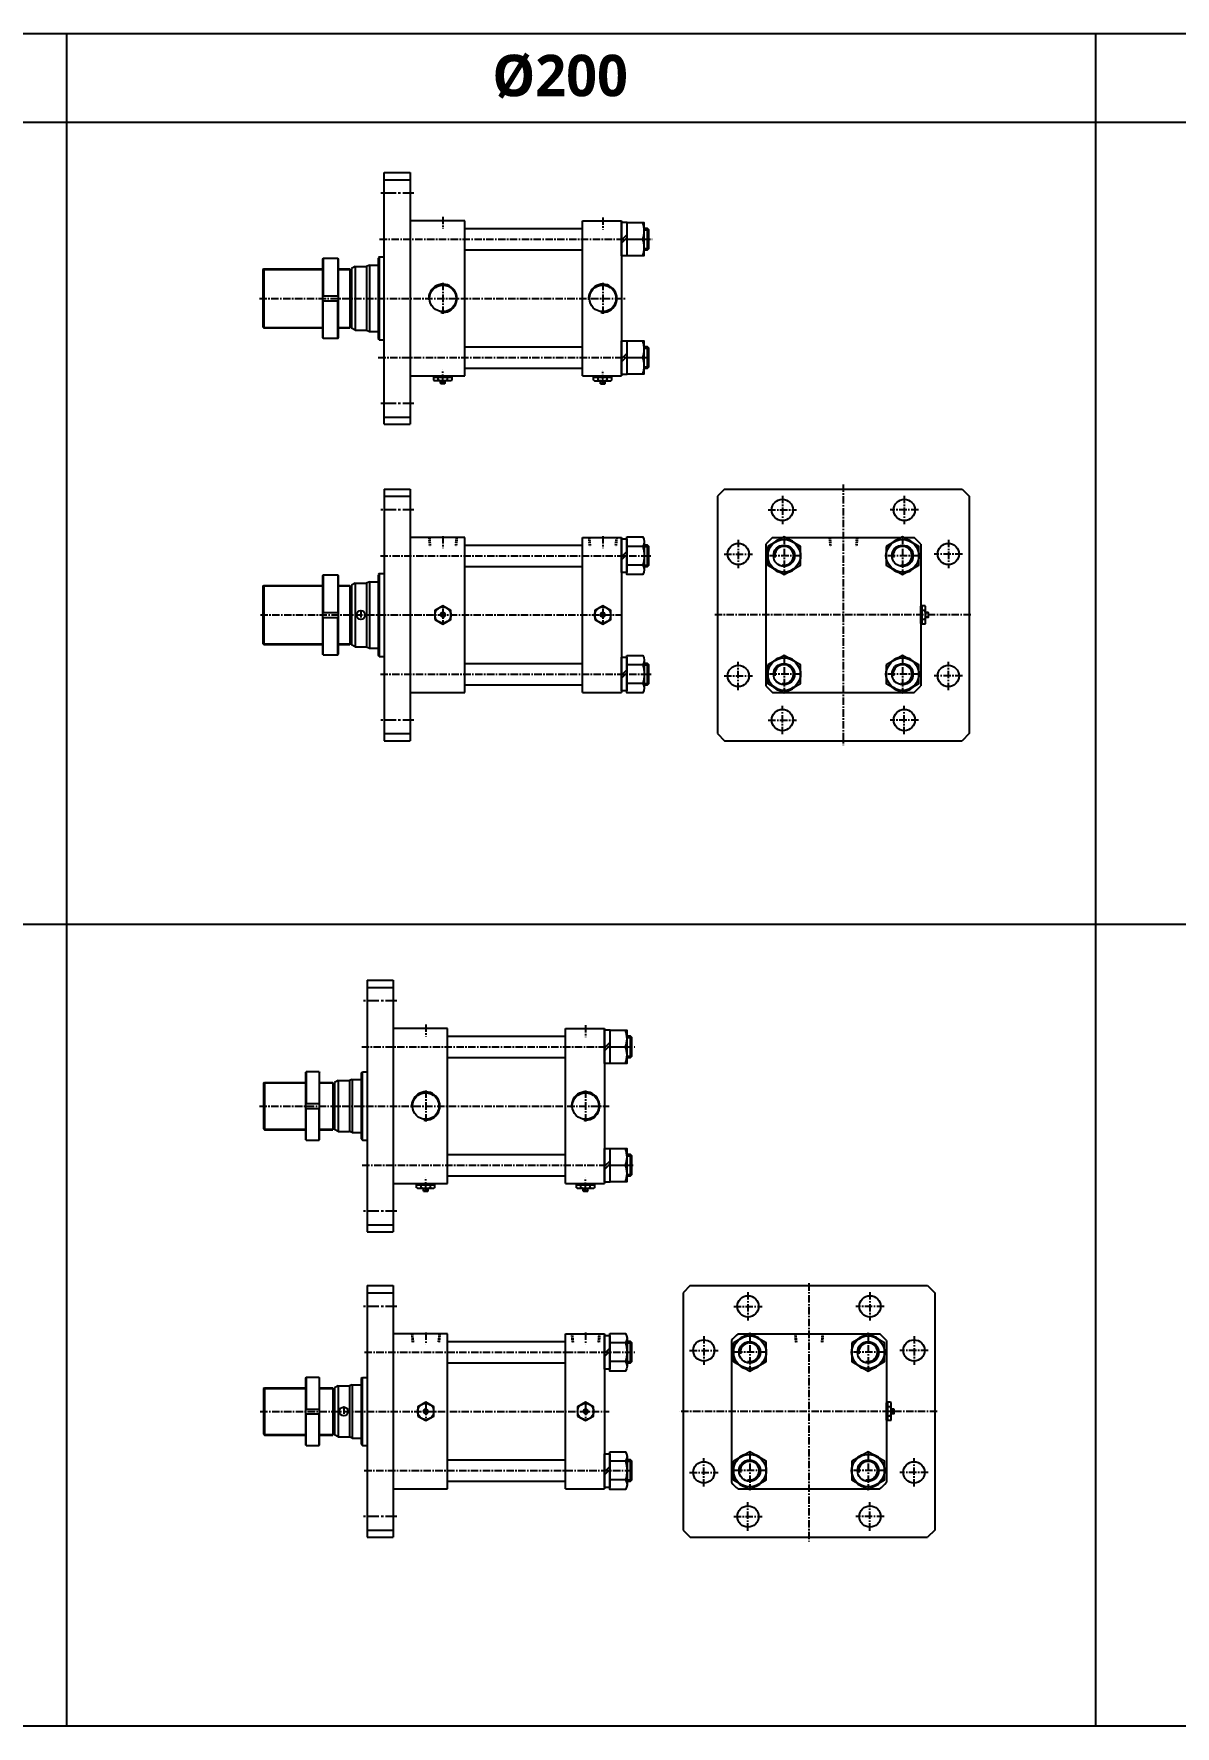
# Model space of a CAD drawing. Extents: x -819 to 9187, y 0 to 4541.
# Drawn here: x 5332 to 7260, y 0 to 2859 of the extents above; entities that cross this region are included whole.
import ezdxf

# ---------------------------------------------------------------- set-up
doc = ezdxf.new("R2010")
doc.units = 0
doc.header["$LTSCALE"] = 10
doc.header["$MEASUREMENT"] = 0
for name, pattern in [('CENTER', [2, 1.25, -0.25, 0.25, -0.25]), ('CENTERX2', [4, 2.5, -0.5, 0.5, -0.5]), ('HIDDEN', [0.375, 0.25, -0.125])]:
    doc.linetypes.add(name, pattern=pattern)
doc.layers.get('0').update_dxf_attribs({"linetype": 'CONTINUOUS'})
doc.layers.get('DEFPOINTS').update_dxf_attribs({"linetype": 'CONTINUOUS'})
for name, color, linetype in [('CEN', 1, 'CENTERX2'), ('CENTER', 1, 'CENTER'), ('DIM', 2, 'CONTINUOUS'), ('ML', 7, 'CONTINUOUS'), ('THIN', 3, 'CONTINUOUS')]:
    doc.layers.add(name, color=color, linetype=linetype)
doc.styles.add('문자', font='romans.shx')

msp = doc.modelspace()

# ---------------------------------------------------------------- linework, layer by layer
for p, q in [((9187.2, 2859.1), (0, 2859.1)), ((5387.8, 0), (5387.8, 2859.1)), ((7125.7, 0), (7125.7, 2859.1)), ((9187.2, 2709.1), (0, 2709.1)), ((9187.2, 1354.5), (0, 1354.5)), ((9187.2, 0), (0, 0))]:
    msp.add_line(p, q)
at = {"color": 7, "linetype": 'Continuous'}
for p, q in [((6007.3, 2274.2), (6007.3, 2279.2)), ((6007.3, 2279.2), (6013.6, 2279.2)), ((6008.3, 2279.2), (6008.3, 2281.2)), ((6008.3, 2281.2), (6037.4, 2281.2)), ((6010.4, 2273.2), (6035.3, 2273.2)), ((6013.6, 2279.2), (6038.4, 2279.2)), ((6015.1, 2274.2), (6015.1, 2279.2)), ((6018.8, 2273.5), (6018.8, 2273.5)), ((6018.8, 2268.7), (6018.8, 2273.2)), ((6018.8, 2268.7), (6019.3, 2268.2)), ((6026.8, 2268.7), (6018.8, 2268.7)), ((6019.3, 2268.2), (6026.3, 2268.2)), ((6026.8, 2268.7), (6026.3, 2268.2)), ((6026.8, 2268.7), (6026.8, 2273.2)), ((6030.6, 2274.2), (6030.6, 2279.2)), ((6037.4, 2279.2), (6037.4, 2281.2)), ((6038.4, 2274.2), (6038.4, 2279.2)), ((6277.3, 2273.9), (6277.3, 2278.9)), ((6277.3, 2278.9), (6283.6, 2278.9)), ((6278.3, 2278.9), (6278.3, 2280.9)), ((6278.3, 2280.9), (6307.4, 2280.9)), ((6280.4, 2272.9), (6305.3, 2272.9)), ((6283.6, 2278.9), (6308.4, 2278.9)), ((6285.1, 2273.9), (6285.1, 2278.9)), ((6288.8, 2273.1), (6288.8, 2273.1)), ((6288.8, 2268.4), (6288.8, 2272.9)), ((6288.8, 2268.4), (6289.3, 2267.9)), ((6296.8, 2268.4), (6288.8, 2268.4)), ((6289.3, 2267.9), (6296.3, 2267.9)), ((6296.8, 2268.4), (6296.3, 2267.9)), ((6296.8, 2268.4), (6296.8, 2272.9)), ((6300.6, 2273.9), (6300.6, 2278.9)), ((6307.4, 2278.9), (6307.4, 2280.9)), ((6308.4, 2273.9), (6308.4, 2278.9)), ((6830.2, 1862.8), (6830.2, 1891.9)), ((6832.2, 1891.9), (6830.2, 1891.9)), ((6837.3, 1892.9), (6832.2, 1892.9)), ((6832.2, 1868.1), (6832.2, 1892.9)), ((6838.2, 1864.9), (6838.2, 1889.8)), ((6832.2, 1862.8), (6830.2, 1862.8)), ((6837.3, 1885.1), (6832.2, 1885.1)), ((6837.3, 1869.5), (6832.2, 1869.5)), ((6832.2, 1861.8), (6832.2, 1868.1)), ((6837.3, 1861.8), (6832.2, 1861.8)), ((6838, 1873.3), (6838, 1873.3)), ((6842.7, 1881.3), (6838.2, 1881.3)), ((6842.7, 1873.3), (6838.2, 1873.3)), ((6842.7, 1881.3), (6843.2, 1880.8)), ((6842.7, 1881.3), (6842.7, 1873.3)), ((6842.7, 1873.3), (6843.2, 1873.8)), ((6843.2, 1873.8), (6843.2, 1880.8)), ((5979.3, 914.7), (5979.3, 916.7)), ((5979.3, 916.7), (6008.5, 916.7)), ((6008.5, 914.7), (6008.5, 916.7)), ((6249.3, 914.7), (6249.3, 916.7)), ((6249.3, 916.7), (6278.5, 916.7)), ((6278.5, 914.7), (6278.5, 916.7)), ((5978.3, 909.7), (5978.3, 914.7)), ((5978.3, 914.7), (5984.6, 914.7)), ((5981.5, 908.7), (6006.3, 908.7)), ((5984.6, 914.7), (6009.5, 914.7)), ((5986.1, 909.7), (5986.1, 914.7)), ((5989.9, 909), (5989.9, 909)), ((5989.9, 904.2), (5989.9, 908.7)), ((5989.9, 904.2), (5990.4, 903.7)), ((5997.9, 904.2), (5989.9, 904.2)), ((5990.4, 903.7), (5997.4, 903.7)), ((5997.9, 904.2), (5997.4, 903.7)), ((5997.9, 904.2), (5997.9, 908.7)), ((6001.7, 909.7), (6001.7, 914.7)), ((6009.5, 909.7), (6009.5, 914.7)), ((6248.3, 909.7), (6248.3, 914.7)), ((6248.3, 914.7), (6254.6, 914.7)), ((6251.5, 908.7), (6276.3, 908.7)), ((6254.6, 914.7), (6279.5, 914.7)), ((6256.1, 909.7), (6256.1, 914.7)), ((6259.9, 909), (6259.9, 909)), ((6259.9, 904.2), (6259.9, 908.7)), ((6259.9, 904.2), (6260.4, 903.7)), ((6267.9, 904.2), (6259.9, 904.2)), ((6260.4, 903.7), (6267.4, 903.7)), ((6267.9, 904.2), (6267.4, 903.7)), ((6267.9, 904.2), (6267.9, 908.7)), ((6271.7, 909.7), (6271.7, 914.7)), ((6279.5, 909.7), (6279.5, 914.7)), ((6772.1, 517.2), (6772.1, 546.3)), ((6774.1, 546.3), (6772.1, 546.3)), ((6779.1, 547.3), (6774.1, 547.3)), ((6774.1, 522.5), (6774.1, 547.3)), ((6780.1, 519.3), (6780.1, 544.2)), ((6774.1, 517.2), (6772.1, 517.2)), ((6779.1, 539.5), (6774.1, 539.5)), ((6779.1, 523.9), (6774.1, 523.9)), ((6774.1, 516.2), (6774.1, 522.5)), ((6779.1, 516.2), (6774.1, 516.2)), ((6779.9, 527.7), (6779.9, 527.7)), ((6784.6, 535.7), (6780.1, 535.7)), ((6784.6, 527.7), (6780.1, 527.7)), ((6784.6, 535.7), (6785.1, 535.2)), ((6784.6, 535.7), (6784.6, 527.7)), ((6784.6, 527.7), (6785.1, 528.2)), ((6785.1, 528.2), (6785.1, 535.2))]:
    msp.add_line(p, q, dxfattribs=at)
for points in [[(6009.3, 1869.5), (6022.8, 1861.8), (6036.3, 1869.5), (6036.3, 1885.1), (6022.8, 1892.9), (6009.3, 1885.1)], [(6279.3, 1869.5), (6292.8, 1861.8), (6306.3, 1869.5), (6306.3, 1885.1), (6292.8, 1892.9), (6279.3, 1885.1)], [(6021.4, 1879.8), (6020, 1877.3), (6021.4, 1874.8), (6024.3, 1874.8), (6025.7, 1877.3), (6024.3, 1879.8)], [(6291.4, 1879.8), (6290, 1877.3), (6291.4, 1874.8), (6294.3, 1874.8), (6295.7, 1877.3), (6294.3, 1879.8)], [(5980.4, 523.9), (5993.9, 516.2), (6007.4, 523.9), (6007.4, 539.5), (5993.9, 547.3), (5980.4, 539.5)], [(6250.4, 523.9), (6263.9, 516.2), (6277.4, 523.9), (6277.4, 539.5), (6263.9, 547.3), (6250.4, 539.5)], [(5992.4, 534.2), (5991, 531.7), (5992.4, 529.2), (5995.3, 529.2), (5996.8, 531.7), (5995.3, 534.2)], [(6262.4, 534.2), (6261, 531.7), (6262.4, 529.2), (6265.3, 529.2), (6266.8, 531.7), (6265.3, 534.2)]]:
    msp.add_lwpolyline(points, close=True, dxfattribs=at)
for centre, radius in [((6022.8, 1877.3), 13.5), ((6292.8, 1877.3), 13.5), ((6022.8, 1877.3), 3.5), ((6292.8, 1877.3), 3.5), ((5993.9, 531.7), 13.5), ((6263.9, 531.7), 13.5), ((5993.9, 531.7), 3.5), ((6263.9, 531.7), 3.5)]:
    msp.add_circle(centre, radius, dxfattribs=at)
for centre, radius, start, end in [((6010.4, 2278.8), 5.62, 235.6158, 270), ((6011.2, 2281.4), 8.22, 241.7006, 298.2994), ((6022.8, 2304.6), 31.3, 255.6172, 270.0141), ((6022.9, 2304.6), 31.3, 269.9859, 284.3828), ((6034.5, 2281.4), 8.22, 241.7006, 298.2994), ((6280.4, 2278.5), 5.62, 235.6158, 270), ((6281.2, 2281.1), 8.22, 241.7006, 298.2994), ((6292.8, 2304.2), 31.3, 255.6172, 270.0141), ((6292.9, 2304.2), 31.3, 269.9859, 284.3828), ((6304.5, 2281.1), 8.22, 241.7006, 298.2994), ((6830, 1889), 8.22, 331.7006, 28.2994), ((6806.9, 1877.3), 31.3, 359.9859, 14.3828), ((6806.9, 1877.3), 31.3, 345.6172, 0.0141), ((6830, 1865.6), 8.22, 331.7006, 28.2994), ((6832.6, 1864.9), 5.62, 325.6158, 0), ((5981.5, 914.4), 5.62, 235.6158, 270), ((5982.2, 917), 8.22, 241.7006, 298.2994), ((5993.9, 940.1), 31.3, 255.6172, 270.0141), ((5993.9, 940.1), 31.3, 269.9859, 284.3828), ((6005.6, 917), 8.22, 241.7006, 298.2994), ((6251.5, 914.4), 5.62, 235.6158, 270), ((6252.2, 917), 8.22, 241.7006, 298.2994), ((6263.9, 940.1), 31.3, 255.6172, 270.0141), ((6263.9, 940.1), 31.3, 269.9859, 284.3828), ((6275.6, 917), 8.22, 241.7006, 298.2994), ((6771.9, 543.4), 8.22, 331.7006, 28.2994), ((6748.8, 531.7), 31.3, 359.9859, 14.3828), ((6748.8, 531.7), 31.3, 345.6172, 0.0141), ((6771.9, 520), 8.22, 331.7006, 28.2994), ((6774.5, 519.3), 5.62, 325.6158, 0)]:
    msp.add_arc(centre, radius, start, end, dxfattribs=at)
at = {"layer": 'CEN', "color": 1, "linetype": 'CENTER', "ltscale": 1.5}
for p, q in [((5973.8, 2589.7), (5917.8, 2589.7)), ((5973.8, 2234.7), (5917.8, 2234.7)), ((5973.8, 2054.8), (5917.8, 2054.8)), ((5973.8, 1699.8), (5917.8, 1699.8)), ((5944.9, 1225.2), (5888.9, 1225.2)), ((5944.9, 870.2), (5888.9, 870.2)), ((5944.9, 709.2), (5888.9, 709.2)), ((5944.9, 354.2), (5888.9, 354.2))]:
    msp.add_line(p, q, dxfattribs=at)
at = {"layer": 'CEN', "color": 1, "linetype": 'CENTER'}
for p, q in [((6596.2, 2078.8), (6596.2, 2030.8)), ((6802.2, 2078.8), (6802.2, 2030.8)), ((6572.2, 2054.8), (6620.2, 2054.8)), ((6826.2, 2054.8), (6778.2, 2054.8)), ((6521.7, 2004.3), (6521.7, 1956.3)), ((6876.7, 2004.3), (6876.7, 1956.3)), ((6497.7, 1980.3), (6545.7, 1980.3)), ((6900.7, 1980.3), (6852.7, 1980.3)), ((6497.7, 1774.3), (6545.7, 1774.3)), ((6521.7, 1750.3), (6521.7, 1798.3)), ((6900.7, 1774.3), (6852.7, 1774.3)), ((6876.7, 1750.3), (6876.7, 1798.3)), ((6596.2, 1675.8), (6596.2, 1723.8)), ((6802.2, 1675.8), (6802.2, 1723.8)), ((6572.2, 1699.8), (6620.2, 1699.8)), ((6826.2, 1699.8), (6778.2, 1699.8)), ((6538.1, 733.2), (6538.1, 685.2)), ((6744.1, 733.2), (6744.1, 685.2)), ((6514.1, 709.2), (6562.1, 709.2)), ((6768.1, 709.2), (6720.1, 709.2)), ((6463.6, 658.7), (6463.6, 610.7)), ((6818.6, 658.7), (6818.6, 610.7)), ((6439.6, 634.7), (6487.6, 634.7)), ((6842.6, 634.7), (6794.6, 634.7)), ((6463.6, 404.7), (6463.6, 452.7)), ((6818.6, 404.7), (6818.6, 452.7)), ((6439.6, 428.7), (6487.6, 428.7)), ((6842.6, 428.7), (6794.6, 428.7)), ((6538.1, 330.2), (6538.1, 378.2)), ((6744.1, 330.2), (6744.1, 378.2)), ((6514.1, 354.2), (6562.1, 354.2)), ((6768.1, 354.2), (6720.1, 354.2))]:
    msp.add_line(p, q, dxfattribs=at)
at = {"layer": 'CENTER'}
for p, q in [((6599.2, 2009.2), (6599.2, 1945.5)), ((6799.2, 2009.2), (6799.2, 1945.5)), ((6626.9, 1977.3), (6571.6, 1977.3)), ((6826.9, 1977.3), (6771.6, 1977.3)), ((6599.2, 1809.2), (6599.2, 1745.5)), ((6799.2, 1809.2), (6799.2, 1745.5)), ((6626.9, 1777.3), (6571.6, 1777.3)), ((6826.9, 1777.3), (6771.6, 1777.3)), ((6541.1, 663.6), (6541.1, 599.9)), ((6741.1, 663.6), (6741.1, 599.9)), ((6568.7, 631.7), (6513.5, 631.7)), ((6768.7, 631.7), (6713.5, 631.7)), ((6541.1, 463.6), (6541.1, 399.9)), ((6741.1, 463.6), (6741.1, 399.9)), ((6568.7, 431.7), (6513.5, 431.7)), ((6768.7, 431.7), (6713.5, 431.7))]:
    msp.add_line(p, q, dxfattribs=at)
at = {"layer": 'DEFPOINTS', "color": 0, "linetype": 'ByBlock'}
for p in [(5913.8, 1945.8), (5923.8, 1947.3), (5923.8, 1807.3), (5938.9, 744.2), (5894.9, 667.7)]:
    msp.add_point(p, dxfattribs=at)
at = {"layer": 'DIM', "color": 6, "linetype": 'HIDDEN'}
for p, q in [((5998.9, 2008.3), (6000.3, 1993.3)), ((6000.4, 2008.3), (6001.7, 1993.3)), ((6045.3, 2008.3), (6044, 1993.3)), ((6046.7, 2008.3), (6045.4, 1993.3)), ((6268.9, 2008.3), (6270.3, 1993.3)), ((6270.4, 2008.3), (6271.7, 1993.3)), ((6315.3, 2008.3), (6314, 1993.3)), ((6316.7, 2008.3), (6315.4, 1993.3)), ((6675.3, 2008.3), (6676.7, 1993.3)), ((6676.8, 2008.3), (6678.1, 1993.3)), ((6721.7, 2008.3), (6720.4, 1993.3)), ((6723.1, 2008.3), (6721.8, 1993.3)), ((5970, 662.7), (5971.3, 647.7)), ((5971.4, 662.7), (5972.8, 647.7)), ((6016.3, 662.7), (6015, 647.7)), ((6017.8, 662.7), (6016.5, 647.7)), ((6240, 662.7), (6241.3, 647.7)), ((6241.4, 662.7), (6242.8, 647.7)), ((6286.3, 662.7), (6285, 647.7)), ((6287.8, 662.7), (6286.5, 647.7)), ((6617.2, 662.7), (6618.5, 647.7)), ((6618.7, 662.7), (6620, 647.7)), ((6663.5, 662.7), (6662.2, 647.7)), ((6665, 662.7), (6663.7, 647.7))]:
    msp.add_line(p, q, dxfattribs=at)
at = {"layer": 'ML'}
for p, q in [((5923.8, 2199.7), (5923.8, 2624.7)), ((5923.8, 2624.7), (5967.8, 2624.7)), ((5923.8, 2612.7), (5967.8, 2612.7)), ((5967.8, 2624.7), (5967.8, 2199.7)), ((6059.8, 2543.2), (5967.8, 2543.2)), ((6059.8, 2281.2), (6059.8, 2543.2)), ((6258.8, 2281.2), (6258.8, 2543.2)), ((6258.8, 2543.2), (6324.8, 2543.2)), ((6324.8, 2543.2), (6324.8, 2281.2)), ((6333.8, 2519.3), (6324.8, 2510.3)), ((6368.7, 2494.2), (6368.7, 2530.2)), ((6333.8, 2514.2), (6324.8, 2505.2)), ((6333.8, 2512.2), (6360.4, 2512.2)), ((5718.8, 2460.7), (5720.3, 2462.2)), ((5718.8, 2460.7), (5718.8, 2363.7)), ((5720.3, 2462.2), (5819.7, 2462.2)), ((5720.3, 2462.2), (5720.3, 2362.2)), ((5819.7, 2478.7), (5820.7, 2479.7)), ((5819.7, 2478.7), (5819.7, 2345.7)), ((5820.7, 2479.7), (5820.7, 2416.2)), ((5845.7, 2479.7), (5820.7, 2479.7)), ((5845.7, 2479.7), (5845.7, 2416.2)), ((5845.7, 2479.7), (5846.7, 2478.7)), ((5846.7, 2345.7), (5846.7, 2478.7)), ((5846.7, 2462.2), (5865.8, 2462.2)), ((5865.8, 2462.2), (5865.8, 2362.2)), ((5865.8, 2460.7), (5868.8, 2460.7)), ((5874.8, 2466.2), (5868.8, 2462.7)), ((5868.8, 2462.7), (5868.8, 2361.7)), ((5874.8, 2466.2), (5874.8, 2358.2)), ((5874.8, 2466.2), (5893.8, 2466.2)), ((5898.8, 2468.2), (5893.8, 2466.2)), ((5893.8, 2466.2), (5893.8, 2358.2)), ((5898.8, 2468.2), (5898.8, 2356.2)), ((5898.8, 2468.2), (5913.8, 2468.2)), ((5915.3, 2482.2), (5913.8, 2480.7)), ((5913.8, 2480.2), (5913.8, 2344.2)), ((5915.3, 2482.2), (5923.8, 2482.2)), ((5915.8, 2342.2), (5915.8, 2482.2)), ((5819.7, 2416.2), (5846.7, 2416.2)), ((5819.7, 2408.2), (5846.7, 2408.2)), ((5820.7, 2344.7), (5820.7, 2408.2)), ((5845.7, 2344.7), (5845.7, 2408.2)), ((5718.8, 2363.7), (5720.3, 2362.2)), ((5720.3, 2362.2), (5819.7, 2362.2)), ((5820.7, 2344.7), (5819.7, 2345.7)), ((5820.7, 2344.7), (5845.7, 2344.7)), ((5845.7, 2344.7), (5846.7, 2345.7)), ((5846.7, 2362.2), (5865.8, 2362.2)), ((5865.8, 2363.7), (5868.8, 2363.7)), ((5874.8, 2358.2), (5868.8, 2361.7)), ((5874.8, 2358.2), (5893.8, 2358.2)), ((5893.8, 2358.2), (5898.8, 2356.2)), ((5898.8, 2356.2), (5913.8, 2356.2)), ((5915.3, 2342.2), (5913.8, 2343.7)), ((5915.3, 2342.2), (5923.8, 2342.2)), ((6333.8, 2319.3), (6324.8, 2310.3)), ((6368.7, 2294.2), (6368.7, 2330.2)), ((6333.8, 2314.2), (6324.8, 2305.2)), ((6333.8, 2312.2), (6360.4, 2312.2)), ((5967.8, 2281.2), (6059.8, 2281.2)), ((6258.8, 2281.2), (6324.8, 2281.2)), ((5923.8, 2211.7), (5967.8, 2211.7)), ((5923.8, 2199.7), (5967.8, 2199.7)), ((5923.8, 2089.8), (5923.8, 1664.8)), ((5923.8, 2089.8), (5967.8, 2089.8)), ((5967.8, 2089.8), (5967.8, 1664.8)), ((6498.7, 2089.8), (6486.7, 2077.8)), ((6498.7, 2089.8), (6899.7, 2089.8)), ((6899.7, 2089.8), (6911.7, 2077.8)), ((5923.8, 2077.8), (5967.8, 2077.8)), ((6486.7, 2077.8), (6486.7, 1676.8)), ((6911.7, 2077.8), (6911.7, 1676.8)), ((6059.8, 2008.3), (5967.8, 2008.3)), ((6059.8, 1746.3), (6059.8, 2008.3)), ((6258.8, 1746.3), (6258.8, 2008.3)), ((6258.8, 2008.3), (6324.8, 2008.3)), ((6324.8, 2008.3), (6324.8, 1746.3)), ((6579.5, 2008.3), (6597.9, 2008.3)), ((6600.6, 2008.3), (6797.9, 2008.3)), ((6800.6, 2008.3), (6819, 2008.3)), ((6333.8, 1984.4), (6324.8, 1975.4)), ((6333.8, 1979.3), (6324.8, 1970.3)), ((6360.4, 1993.2), (6333.8, 1993.2)), ((6362.8, 2001.2), (6362.8, 1953.5)), ((6368.7, 1959.3), (6368.7, 1995.3)), ((6568.2, 1997.1), (6568.2, 1757.6)), ((6830.2, 1997.1), (6830.2, 1757.6)), ((5819.7, 1943.8), (5820.7, 1944.8)), ((5845.7, 1944.8), (5820.7, 1944.8)), ((5820.7, 1944.8), (5820.7, 1881.3)), ((5845.7, 1944.8), (5845.7, 1881.3)), ((5845.7, 1944.8), (5846.7, 1943.8)), ((5915.3, 1947.3), (5913.8, 1945.8)), ((5913.8, 1945.3), (5913.8, 1809.3)), ((5915.3, 1947.3), (5923.8, 1947.3)), ((5915.8, 1807.3), (5915.8, 1947.3)), ((6360.4, 1961.5), (6333.8, 1961.5)), ((5718.8, 1925.8), (5720.3, 1927.3)), ((5718.8, 1925.8), (5718.8, 1828.8)), ((5720.3, 1927.3), (5819.7, 1927.3)), ((5720.3, 1927.3), (5720.3, 1827.3)), ((5819.7, 1943.8), (5819.7, 1810.8)), ((5846.7, 1810.8), (5846.7, 1943.8)), ((5846.7, 1927.3), (5865.8, 1927.3)), ((5865.8, 1927.3), (5865.8, 1827.3)), ((5865.8, 1925.8), (5868.8, 1925.8)), ((5874.8, 1931.3), (5868.8, 1927.9)), ((5868.8, 1927.9), (5868.8, 1826.8)), ((5874.8, 1931.3), (5893.8, 1931.3)), ((5874.8, 1931.3), (5874.8, 1823.3)), ((5898.8, 1933.3), (5893.8, 1931.3)), ((5893.8, 1931.3), (5893.8, 1823.3)), ((5898.8, 1933.3), (5898.8, 1821.3)), ((5898.8, 1933.3), (5913.8, 1933.3)), ((5819.7, 1881.3), (5846.7, 1881.3)), ((5819.7, 1873.3), (5846.7, 1873.3)), ((5820.7, 1809.8), (5820.7, 1873.3)), ((5845.7, 1809.8), (5845.7, 1873.3)), ((5718.8, 1828.8), (5720.3, 1827.3)), ((5720.3, 1827.3), (5819.7, 1827.3)), ((5820.7, 1809.8), (5819.7, 1810.8)), ((5820.7, 1809.8), (5845.7, 1809.8)), ((5845.7, 1809.8), (5846.7, 1810.8)), ((5846.7, 1827.3), (5865.8, 1827.3)), ((5865.8, 1828.8), (5868.8, 1828.8)), ((5874.8, 1823.3), (5868.8, 1826.8)), ((5874.8, 1823.3), (5893.8, 1823.3)), ((5893.8, 1823.3), (5898.8, 1821.3)), ((5898.8, 1821.3), (5913.8, 1821.3)), ((5915.3, 1807.3), (5913.8, 1808.8)), ((5915.3, 1807.3), (5923.8, 1807.3)), ((6333.8, 1784.4), (6324.8, 1775.4)), ((6333.8, 1779.3), (6324.8, 1770.3)), ((6360.4, 1793.2), (6333.8, 1793.2)), ((6362.8, 1801.2), (6362.8, 1753.5)), ((6368.7, 1759.3), (6368.7, 1795.3)), ((5967.8, 1746.3), (6059.8, 1746.3)), ((6258.8, 1746.3), (6324.8, 1746.3)), ((6360.4, 1761.5), (6333.8, 1761.5)), ((6579.5, 1746.3), (6597.9, 1746.3)), ((6600.6, 1746.3), (6797.9, 1746.3)), ((6800.6, 1746.3), (6819, 1746.3)), ((5923.8, 1676.8), (5967.8, 1676.8)), ((5923.8, 1664.8), (5967.8, 1664.8)), ((6486.7, 1676.8), (6498.7, 1664.8)), ((6498.7, 1664.8), (6899.7, 1664.8)), ((6911.7, 1676.8), (6899.7, 1664.8)), ((5894.9, 1260.2), (5894.9, 835.2)), ((5894.9, 1260.2), (5938.9, 1260.2)), ((5938.9, 1260.2), (5938.9, 835.2)), ((5894.9, 1248.2), (5938.9, 1248.2)), ((6030.9, 1178.7), (5938.9, 1178.7)), ((6030.9, 916.7), (6030.9, 1178.7)), ((6229.9, 916.7), (6229.9, 1178.7)), ((6229.9, 1178.7), (6295.9, 1178.7)), ((6295.9, 1178.7), (6295.9, 916.7)), ((6304.9, 1154.8), (6295.9, 1145.8)), ((6304.9, 1149.7), (6295.9, 1140.7)), ((6304.9, 1147.7), (6331.4, 1147.7)), ((6339.7, 1129.7), (6339.7, 1165.7)), ((5719.9, 1086.2), (5721.4, 1087.7)), ((5721.4, 1087.7), (5721.4, 1007.7)), ((5721.4, 1087.7), (5790.7, 1087.7)), ((5790.7, 1104.2), (5791.7, 1105.2)), ((5790.7, 1104.2), (5790.7, 991.2)), ((5791.7, 1105.2), (5791.7, 1051.7)), ((5813.7, 1105.2), (5791.7, 1105.2)), ((5813.7, 1105.2), (5813.7, 1051.7)), ((5813.7, 1105.2), (5814.7, 1104.2)), ((5814.7, 991.2), (5814.7, 1104.2)), ((5814.7, 1087.7), (5836.9, 1087.7)), ((5836.9, 1087.7), (5836.9, 1007.7)), ((5845.9, 1090.7), (5839.9, 1087.3)), ((5839.9, 1087.3), (5839.9, 1008.2)), ((5845.9, 1090.7), (5845.9, 1004.7)), ((5845.9, 1090.7), (5864.9, 1090.7)), ((5869.9, 1092.7), (5864.9, 1090.7)), ((5864.9, 1090.7), (5864.9, 1004.7)), ((5869.9, 1092.7), (5869.9, 1002.7)), ((5869.9, 1092.7), (5884.9, 1092.7)), ((5884.9, 1103.2), (5886.9, 1105.2)), ((5884.9, 1103.2), (5884.9, 992.2)), ((5886.9, 990.2), (5886.9, 1105.2)), ((5886.9, 1105.2), (5894.9, 1105.2)), ((5719.9, 1086.2), (5719.9, 1009.2)), ((5836.9, 1086.2), (5839.9, 1086.2)), ((5790.7, 1051.7), (5814.7, 1051.7)), ((5790.7, 1043.7), (5814.7, 1043.7)), ((5791.7, 990.2), (5791.7, 1043.7)), ((5813.7, 990.2), (5813.7, 1043.7)), ((5719.9, 1009.2), (5721.4, 1007.7)), ((5721.4, 1007.7), (5790.7, 1007.7)), ((5814.7, 1007.7), (5836.9, 1007.7)), ((5836.9, 1009.2), (5839.9, 1009.2)), ((5845.9, 1004.7), (5839.9, 1008.2)), ((5845.9, 1004.7), (5864.9, 1004.7)), ((5869.9, 1002.7), (5864.9, 1004.7)), ((5869.9, 1002.7), (5884.9, 1002.7)), ((5791.7, 990.2), (5790.7, 991.2)), ((5791.7, 990.2), (5813.7, 990.2)), ((5813.7, 990.2), (5814.7, 991.2)), ((5884.9, 992.2), (5886.9, 990.2)), ((5886.9, 990.2), (5894.9, 990.2)), ((6304.9, 954.8), (6295.9, 945.8)), ((6304.9, 949.7), (6295.9, 940.7)), ((6304.9, 947.7), (6331.4, 947.7)), ((6339.7, 929.7), (6339.7, 965.7)), ((5938.9, 916.7), (6030.9, 916.7)), ((6229.9, 916.7), (6295.9, 916.7)), ((5894.9, 847.2), (5938.9, 847.2)), ((5894.9, 835.2), (5938.9, 835.2)), ((5894.9, 744.2), (5894.9, 319.2)), ((5894.9, 744.2), (5938.9, 744.2)), ((5938.9, 744.2), (5938.9, 319.2)), ((6440.6, 744.2), (6428.6, 732.2)), ((6440.6, 744.2), (6841.6, 744.2)), ((6841.6, 744.2), (6853.6, 732.2)), ((5894.9, 732.2), (5938.9, 732.2)), ((6428.6, 732.2), (6428.6, 331.2)), ((6853.6, 732.2), (6853.6, 331.2)), ((6030.9, 662.7), (5938.9, 662.7)), ((6030.9, 400.7), (6030.9, 662.7)), ((6229.9, 400.7), (6229.9, 662.7)), ((6229.9, 662.7), (6295.9, 662.7)), ((6295.9, 662.7), (6295.9, 400.7)), ((6521.3, 662.7), (6539.8, 662.7)), ((6542.4, 662.7), (6739.8, 662.7)), ((6742.4, 662.7), (6760.9, 662.7)), ((6304.9, 638.8), (6295.9, 629.8)), ((6304.9, 633.7), (6295.9, 624.7)), ((6331.4, 647.6), (6304.9, 647.6)), ((6333.9, 655.6), (6333.9, 607.9)), ((6339.7, 613.7), (6339.7, 649.7)), ((6510.1, 651.5), (6510.1, 412)), ((6772.1, 651.5), (6772.1, 412)), ((6331.4, 615.9), (6304.9, 615.9)), ((5790.7, 588.2), (5791.7, 589.2)), ((5790.7, 588.2), (5790.7, 475.2)), ((5813.7, 589.2), (5791.7, 589.2)), ((5791.7, 589.2), (5791.7, 535.7)), ((5813.7, 589.2), (5814.7, 588.2)), ((5813.7, 589.2), (5813.7, 535.7)), ((5814.7, 475.2), (5814.7, 588.2)), ((5845.9, 574.7), (5839.9, 571.3)), ((5845.9, 574.7), (5864.9, 574.7)), ((5845.9, 574.7), (5845.9, 488.7)), ((5869.9, 576.7), (5864.9, 574.7)), ((5864.9, 574.7), (5864.9, 488.7)), ((5869.9, 576.7), (5869.9, 486.7)), ((5869.9, 576.7), (5884.9, 576.7)), ((5884.9, 587.2), (5886.9, 589.2)), ((5884.9, 587.2), (5884.9, 476.2)), ((5886.9, 589.2), (5894.9, 589.2)), ((5886.9, 474.2), (5886.9, 589.2)), ((5719.9, 570.2), (5721.4, 571.7)), ((5719.9, 570.2), (5719.9, 493.2)), ((5721.4, 571.7), (5790.7, 571.7)), ((5721.4, 571.7), (5721.4, 491.7)), ((5814.7, 571.7), (5836.9, 571.7)), ((5836.9, 571.7), (5836.9, 491.7)), ((5836.9, 570.2), (5839.9, 570.2)), ((5839.9, 571.3), (5839.9, 492.2)), ((5790.7, 535.7), (5814.7, 535.7)), ((5790.7, 527.7), (5814.7, 527.7)), ((5791.7, 474.2), (5791.7, 527.7)), ((5813.7, 474.2), (5813.7, 527.7)), ((5719.9, 493.2), (5721.4, 491.7)), ((5721.4, 491.7), (5790.7, 491.7)), ((5814.7, 491.7), (5836.9, 491.7)), ((5836.9, 493.2), (5839.9, 493.2)), ((5845.9, 488.7), (5839.9, 492.2)), ((5845.9, 488.7), (5864.9, 488.7)), ((5869.9, 486.7), (5864.9, 488.7)), ((5869.9, 486.7), (5884.9, 486.7)), ((5791.7, 474.2), (5790.7, 475.2)), ((5791.7, 474.2), (5813.7, 474.2)), ((5813.7, 474.2), (5814.7, 475.2)), ((5884.9, 476.2), (5886.9, 474.2)), ((5886.9, 474.2), (5894.9, 474.2)), ((6304.9, 438.8), (6295.9, 429.8)), ((6304.9, 433.7), (6295.9, 424.7)), ((6331.4, 447.6), (6304.9, 447.6)), ((6333.9, 455.6), (6333.9, 407.9)), ((6339.7, 413.7), (6339.7, 449.7)), ((5938.9, 400.7), (6030.9, 400.7)), ((6229.9, 400.7), (6295.9, 400.7)), ((6331.4, 415.9), (6304.9, 415.9)), ((6521.3, 400.7), (6539.8, 400.7)), ((6542.4, 400.7), (6739.8, 400.7)), ((6742.4, 400.7), (6760.9, 400.7)), ((5894.9, 331.2), (5938.9, 331.2)), ((5894.9, 319.2), (5938.9, 319.2)), ((6428.6, 331.2), (6440.6, 319.2)), ((6440.6, 319.2), (6841.6, 319.2)), ((6853.6, 331.2), (6841.6, 319.2))]:
    msp.add_line(p, q, dxfattribs=at)
at = {"layer": 'ML', "color": 1, "linetype": 'CENTER'}
for p, q in [((6022.8, 2550.1), (6022.8, 2529.7)), ((6292.8, 2548.9), (6292.8, 2528.5)), ((5916, 2512.2), (6376.1, 2512.2)), ((6022.8, 2438.5), (6022.8, 2385.9)), ((6292.8, 2438.5), (6292.8, 2385.9)), ((5713, 2412.2), (6332.6, 2412.2)), ((5913.8, 2312.2), (6373.1, 2312.2)), ((6022.8, 2271.2), (6022.8, 2291.6)), ((6292.8, 2270.7), (6292.8, 2291.1)), ((6699.2, 2097.9), (6699.2, 1657.5)), ((6022.8, 2010.6), (6022.8, 1990.2)), ((6292.8, 2010.6), (6292.8, 1990.2)), ((5917.5, 1977.3), (6374.1, 1977.3)), ((6022.8, 1888.3), (6022.8, 1866.3)), ((6292.8, 1888.3), (6292.8, 1866.3)), ((5714.6, 1877.3), (6324.8, 1877.3)), ((5884.3, 1885.6), (5884.3, 1869.1)), ((6914.5, 1877.3), (6480, 1877.3)), ((5917.3, 1777.3), (6375.8, 1777.3)), ((5993.9, 1185.6), (5993.9, 1165.2)), ((6263.9, 1184.4), (6263.9, 1164)), ((5885.7, 1147.7), (6347.1, 1147.7)), ((5993.9, 1074), (5993.9, 1021.4)), ((6263.9, 1074), (6263.9, 1021.4)), ((5713, 1047.7), (6303.6, 1047.7)), ((5886.6, 947.7), (6344.1, 947.7)), ((5993.9, 906.7), (5993.9, 927.2)), ((6263.9, 906.2), (6263.9, 926.6)), ((6641.1, 748.2), (6641.1, 312)), ((5993.9, 665), (5993.9, 644.6)), ((6263.9, 665), (6263.9, 644.6)), ((5890.4, 631.7), (6347.1, 631.7)), ((5714.4, 531.7), (6303.6, 531.7)), ((5855.4, 540), (5855.4, 523.5)), ((5993.9, 542.7), (5993.9, 520.7)), ((6263.9, 542.7), (6263.9, 520.7)), ((6857.7, 531.7), (6422.6, 531.7)), ((5890.1, 431.7), (6344.1, 431.7))]:
    msp.add_line(p, q, dxfattribs=at)
at = {"layer": 'ML', "color": 7, "linetype": 'Continuous'}
for p, q in [((6059.8, 2530.2), (6258.8, 2530.2)), ((6059.8, 2494.2), (6258.8, 2494.2)), ((6059.8, 2330.2), (6258.8, 2330.2)), ((6059.8, 2294.2), (6258.8, 2294.2)), ((6059.8, 1995.3), (6258.8, 1995.3)), ((6059.8, 1959.3), (6258.8, 1959.3)), ((6059.8, 1795.3), (6258.8, 1795.3)), ((6059.8, 1759.3), (6258.8, 1759.3)), ((6030.9, 1165.7), (6229.9, 1165.7)), ((6030.9, 1129.7), (6229.9, 1129.7)), ((6030.9, 965.7), (6229.9, 965.7)), ((6030.9, 929.7), (6229.9, 929.7)), ((6030.9, 649.7), (6229.9, 649.7)), ((6030.9, 613.7), (6229.9, 613.7)), ((6030.9, 449.7), (6229.9, 449.7)), ((6030.9, 413.7), (6229.9, 413.7))]:
    msp.add_line(p, q, dxfattribs=at)
at = {"layer": 'ML', "color": 2}
for p, q in [((5719.3, 2461.2), (5819.7, 2461.2)), ((5846.7, 2461.2), (5865.8, 2461.2)), ((5719.3, 2363.2), (5819.7, 2363.2)), ((5846.7, 2363.2), (5865.8, 2363.2)), ((6019.3, 2273.4), (6019.3, 2273.4)), ((6019.3, 2268.2), (6019.3, 2273.2)), ((6026.3, 2268.2), (6026.3, 2273.2)), ((6289.3, 2273.1), (6289.3, 2273.1)), ((6289.3, 2267.9), (6289.3, 2272.9)), ((6296.3, 2267.9), (6296.3, 2272.9)), ((5719.3, 1926.3), (5819.7, 1926.3)), ((5846.7, 1926.3), (5865.8, 1926.3)), ((6838, 1873.8), (6838, 1873.8)), ((6843.2, 1880.8), (6838.2, 1880.8)), ((6843.2, 1873.8), (6838.2, 1873.8)), ((5719.3, 1828.3), (5819.7, 1828.3)), ((5846.7, 1828.3), (5865.8, 1828.3)), ((5720.4, 1086.7), (5790.7, 1086.7)), ((5814.7, 1086.7), (5836.9, 1086.7)), ((5720.4, 1008.7), (5790.7, 1008.7)), ((5814.7, 1008.7), (5836.9, 1008.7)), ((5990.4, 908.9), (5990.4, 908.9)), ((5990.4, 903.7), (5990.4, 908.7)), ((5997.4, 903.7), (5997.4, 908.7)), ((6260.4, 908.9), (6260.4, 908.9)), ((6260.4, 903.7), (6260.4, 908.7)), ((6267.4, 903.7), (6267.4, 908.7)), ((5720.4, 570.7), (5790.7, 570.7)), ((5814.7, 570.7), (5836.9, 570.7)), ((6779.9, 528.2), (6779.9, 528.2)), ((6785.1, 535.2), (6780.1, 535.2)), ((6785.1, 528.2), (6780.1, 528.2)), ((5720.4, 492.7), (5790.7, 492.7)), ((5814.7, 492.7), (5836.9, 492.7))]:
    msp.add_line(p, q, dxfattribs=at)
at = {"layer": 'ML'}
for points in [[(6324.8, 2483.8), (6324.8, 2540.7), (6333.8, 2540.7), (6333.8, 2483.8), (6324.8, 2483.8)], [(6362.8, 2494.2), (6368.7, 2494.2), (6370.8, 2496.4), (6370.8, 2528), (6368.7, 2530.2), (6362.8, 2530.2)], [(6324.8, 2283.8), (6324.8, 2340.7), (6333.8, 2340.7), (6333.8, 2283.8), (6324.8, 2283.8)], [(6362.8, 2294.2), (6368.7, 2294.2), (6370.8, 2296.4), (6370.8, 2328), (6368.7, 2330.2), (6362.8, 2330.2)], [(6324.8, 1948.9), (6324.8, 2005.8), (6333.8, 2005.8), (6333.8, 1948.9), (6324.8, 1948.9)], [(6571.7, 1993.2), (6571.7, 1961.5), (6599.2, 1945.6), (6626.7, 1961.5), (6626.7, 1993.2), (6599.2, 2009.1), (6571.7, 1993.2)], [(6771.7, 1993.2), (6771.7, 1961.5), (6799.2, 1945.6), (6826.7, 1961.5), (6826.7, 1993.2), (6799.2, 2009.1), (6771.7, 1993.2)], [(6362.8, 1959.3), (6368.7, 1959.3), (6370.8, 1961.5), (6370.8, 1993.2), (6368.7, 1995.3), (6362.8, 1995.3)], [(6324.8, 1748.9), (6324.8, 1805.8), (6333.8, 1805.8), (6333.8, 1748.9), (6324.8, 1748.9)], [(6571.7, 1793.2), (6571.7, 1761.5), (6599.2, 1745.6), (6626.7, 1761.5), (6626.7, 1793.2), (6599.2, 1809.1), (6571.7, 1793.2)], [(6771.7, 1793.2), (6771.7, 1761.5), (6799.2, 1745.6), (6826.7, 1761.5), (6826.7, 1793.2), (6799.2, 1809.1), (6771.7, 1793.2)], [(6362.8, 1759.3), (6368.7, 1759.3), (6370.8, 1761.5), (6370.8, 1793.2), (6368.7, 1795.3), (6362.8, 1795.3)], [(6295.9, 1119.3), (6295.9, 1176.2), (6304.9, 1176.2), (6304.9, 1119.3), (6295.9, 1119.3)], [(6333.9, 1129.7), (6339.7, 1129.7), (6341.9, 1131.9), (6341.9, 1163.6), (6339.7, 1165.7), (6333.9, 1165.7)], [(6295.9, 919.3), (6295.9, 976.2), (6304.9, 976.2), (6304.9, 919.3), (6295.9, 919.3)], [(6333.9, 929.7), (6339.7, 929.7), (6341.9, 931.9), (6341.9, 963.6), (6339.7, 965.7), (6333.9, 965.7)], [(6295.9, 603.3), (6295.9, 660.2), (6304.9, 660.2), (6304.9, 603.3), (6295.9, 603.3)], [(6513.6, 647.6), (6513.6, 615.9), (6541.1, 600), (6568.6, 615.9), (6568.6, 647.6), (6541.1, 663.5), (6513.6, 647.6)], [(6713.6, 647.6), (6713.6, 615.9), (6741.1, 600), (6768.6, 615.9), (6768.6, 647.6), (6741.1, 663.5), (6713.6, 647.6)], [(6333.9, 613.7), (6339.7, 613.7), (6341.9, 615.9), (6341.9, 647.6), (6339.7, 649.7), (6333.9, 649.7)], [(6295.9, 403.3), (6295.9, 460.2), (6304.9, 460.2), (6304.9, 403.3), (6295.9, 403.3)], [(6513.6, 447.6), (6513.6, 415.9), (6541.1, 400), (6568.6, 415.9), (6568.6, 447.6), (6541.1, 463.5), (6513.6, 447.6)], [(6713.6, 447.6), (6713.6, 415.9), (6741.1, 400), (6768.6, 415.9), (6768.6, 447.6), (6741.1, 463.5), (6713.6, 447.6)], [(6333.9, 413.7), (6339.7, 413.7), (6341.9, 415.9), (6341.9, 447.6), (6339.7, 449.7), (6333.9, 449.7)]]:
    msp.add_lwpolyline(points, dxfattribs=at)
for points in [[(6333.8, 2484.7), (6362.8, 2484.7), (6362.8, 2539.7), (6333.8, 2539.7)], [(6333.8, 2284.7), (6362.8, 2284.7), (6362.8, 2339.7), (6333.8, 2339.7)], [(6304.9, 1120.2), (6333.9, 1120.2), (6333.9, 1175.2), (6304.9, 1175.2)], [(6304.9, 920.2), (6333.9, 920.2), (6333.9, 975.2), (6304.9, 975.2)]]:
    msp.add_lwpolyline(points, close=True, dxfattribs=at)
for points in [[(6360.4, 2484.7, 0.178633), (6360.4, 2512.2, 0.178633), (6360.4, 2539.7)], [(6360.4, 2284.7, 0.178633), (6360.4, 2312.2, 0.178633), (6360.4, 2339.7)], [(6333.8, 2009.1), (6360.4, 2009.1, -0.309401), (6360.4, 1993.2, -0.154701), (6360.4, 1961.5, -0.309401), (6360.4, 1945.6), (6333.8, 1945.6), (6333.8, 2009.1)], [(6333.8, 1809.1), (6360.4, 1809.1, -0.309401), (6360.4, 1793.2, -0.154701), (6360.4, 1761.5, -0.309401), (6360.4, 1745.6), (6333.8, 1745.6), (6333.8, 1809.1)], [(6331.4, 1120.2, 0.178633), (6331.4, 1147.7, 0.178633), (6331.4, 1175.2)], [(6331.4, 920.2, 0.178633), (6331.4, 947.7, 0.178633), (6331.4, 975.2)], [(6304.9, 663.5), (6331.4, 663.5, -0.309401), (6331.4, 647.6, -0.154701), (6331.4, 615.9, -0.309401), (6331.4, 600), (6304.9, 600), (6304.9, 663.5)], [(6304.9, 463.5), (6331.4, 463.5, -0.309401), (6331.4, 447.6, -0.154701), (6331.4, 415.9, -0.309401), (6331.4, 400), (6304.9, 400), (6304.9, 463.5)]]:
    msp.add_lwpolyline(points, format="xyb", dxfattribs=at)
for centre, radius in [((6022.8, 2412.2), 22.4), ((6292.8, 2412.2), 22.4), ((6596.2, 2054.8), 18), ((6802.2, 2054.8), 18), ((6599.2, 1977.3), 27.5), ((6799.2, 1977.3), 27.5), ((6521.7, 1980.3), 18), ((6599.2, 1977.3), 18), ((6799.2, 1977.3), 18), ((6876.7, 1980.3), 18), ((5884.3, 1877.3), 7.5), ((6599.2, 1777.3), 27.5), ((6799.2, 1777.3), 27.5), ((6521.7, 1774.3), 18), ((6599.2, 1777.3), 18), ((6799.2, 1777.3), 18), ((6876.7, 1774.3), 18), ((6596.2, 1699.8), 18), ((6802.2, 1699.8), 18), ((5993.9, 1047.7), 22.4), ((6263.9, 1047.7), 22.4), ((6538.1, 709.2), 18), ((6744.1, 709.2), 18), ((6541.1, 631.7), 27.5), ((6741.1, 631.7), 27.5), ((6463.6, 634.7), 18), ((6541.1, 631.7), 18), ((6741.1, 631.7), 18), ((6818.6, 634.7), 18), ((5855.4, 531.7), 7.5), ((6541.1, 431.7), 27.5), ((6741.1, 431.7), 27.5), ((6463.6, 428.7), 18), ((6541.1, 431.7), 18), ((6741.1, 431.7), 18), ((6818.6, 428.7), 18), ((6538.1, 354.2), 18), ((6744.1, 354.2), 18)]:
    msp.add_circle(centre, radius, dxfattribs=at)
at = {"layer": 'ML', "color": 2}
for centre, radius, start, end in [((6022.8, 2412.2), 23.9, 262.2037, 186.1405), ((6292.8, 2412.2), 23.9, 262.2037, 186.1405), ((6599.2, 1977.3), 15.8, 256.4249, 190.606), ((6799.2, 1977.3), 15.8, 256.4249, 190.606), ((6022.8, 1877.3), 4, 270, 180), ((6292.8, 1877.3), 4, 270, 180), ((6599.2, 1777.3), 15.8, 256.4249, 190.606), ((6799.2, 1777.3), 15.8, 256.4249, 190.606), ((5993.9, 1047.7), 23.9, 262.2037, 186.1405), ((6263.9, 1047.7), 23.9, 262.2037, 186.1405), ((6541.1, 631.7), 15.8, 256.4249, 190.606), ((6741.1, 631.7), 15.8, 256.4249, 190.606), ((5993.9, 531.7), 4, 270, 180), ((6263.9, 531.7), 4, 270, 180), ((6541.1, 431.7), 15.8, 256.4249, 190.606), ((6741.1, 431.7), 15.8, 256.4249, 190.606)]:
    msp.add_arc(centre, radius, start, end, dxfattribs=at)
at = {"layer": 'ML'}
for centre, radius, start, end in [((6699.2, 1877.3), 177.5, 132.4363, 137.5637), ((6599.2, 1977.3), 28.5, 105.1518, 134.8482), ((6599.2, 1977.3), 28.5, 45.1518, 74.8482), ((6799.2, 1977.3), 28.5, 105.1518, 134.8482), ((6799.2, 1977.3), 28.5, 45.1518, 74.8482), ((6699.2, 1877.3), 177.5, 42.4363, 47.5637), ((6599.2, 1977.3), 28.5, 165.1518, 194.8482), ((6599.2, 1977.3), 28.5, 345.1518, 14.8482), ((6799.2, 1977.3), 28.5, 165.1518, 194.8482), ((6799.2, 1977.3), 28.5, 345.1518, 14.8482), ((6599.2, 1977.3), 28.5, 225.1518, 254.8482), ((6599.2, 1977.3), 28.5, 285.1518, 314.8482), ((6799.2, 1977.3), 28.5, 225.1518, 254.8482), ((6799.2, 1977.3), 28.5, 285.1518, 314.8482), ((6599.2, 1777.3), 28.5, 105.1518, 134.8482), ((6599.2, 1777.3), 28.5, 45.1518, 74.8482), ((6799.2, 1777.3), 28.5, 105.1518, 134.8482), ((6799.2, 1777.3), 28.5, 45.1518, 74.8482), ((6599.2, 1777.3), 28.5, 165.1518, 194.8482), ((6599.2, 1777.3), 28.5, 345.1518, 14.8482), ((6799.2, 1777.3), 28.5, 165.1518, 194.8482), ((6799.2, 1777.3), 28.5, 345.1518, 14.8482), ((6699.2, 1877.3), 177.5, 222.4363, 227.5637), ((6599.2, 1777.3), 28.5, 225.1518, 254.8482), ((6599.2, 1777.3), 28.5, 285.1518, 314.8482), ((6799.2, 1777.3), 28.5, 225.1518, 254.8482), ((6799.2, 1777.3), 28.5, 285.1518, 314.8482), ((6699.2, 1877.3), 177.5, 312.4363, 317.5637), ((6641.1, 531.7), 177.5, 132.4363, 137.5637), ((6541.1, 631.7), 28.5, 105.1518, 134.8482), ((6541.1, 631.7), 28.5, 45.1518, 74.8482), ((6741.1, 631.7), 28.5, 105.1518, 134.8482), ((6741.1, 631.7), 28.5, 45.1518, 74.8482), ((6641.1, 531.7), 177.5, 42.4363, 47.5637), ((6541.1, 631.7), 28.5, 165.1518, 194.8482), ((6541.1, 631.7), 28.5, 345.1518, 14.8482), ((6741.1, 631.7), 28.5, 165.1518, 194.8482), ((6741.1, 631.7), 28.5, 345.1518, 14.8482), ((6541.1, 631.7), 28.5, 225.1518, 254.8482), ((6541.1, 631.7), 28.5, 285.1518, 314.8482), ((6741.1, 631.7), 28.5, 225.1518, 254.8482), ((6741.1, 631.7), 28.5, 285.1518, 314.8482), ((6541.1, 431.7), 28.5, 105.1518, 134.8482), ((6541.1, 431.7), 28.5, 45.1518, 74.8482), ((6741.1, 431.7), 28.5, 105.1518, 134.8482), ((6741.1, 431.7), 28.5, 45.1518, 74.8482), ((6541.1, 431.7), 28.5, 165.1518, 194.8482), ((6541.1, 431.7), 28.5, 345.1518, 14.8482), ((6741.1, 431.7), 28.5, 165.1518, 194.8482), ((6741.1, 431.7), 28.5, 345.1518, 14.8482), ((6641.1, 531.7), 177.5, 222.4363, 227.5637), ((6541.1, 431.7), 28.5, 225.1518, 254.8482), ((6541.1, 431.7), 28.5, 285.1518, 314.8482), ((6741.1, 431.7), 28.5, 225.1518, 254.8482), ((6741.1, 431.7), 28.5, 285.1518, 314.8482), ((6641.1, 531.7), 177.5, 312.4363, 317.5637)]:
    msp.add_arc(centre, radius, start, end, dxfattribs=at)
at = {"layer": 'THIN'}
for p, q in [((6362.8, 2528), (6370.8, 2528)), ((6362.8, 2496.4), (6370.8, 2496.4)), ((6362.8, 2328), (6370.8, 2328)), ((6362.8, 2296.4), (6370.8, 2296.4)), ((6362.8, 1993.2), (6370.8, 1993.2)), ((6362.8, 1961.5), (6370.8, 1961.5)), ((6362.8, 1793.2), (6370.8, 1793.2)), ((6362.8, 1761.5), (6370.8, 1761.5)), ((6333.9, 1163.6), (6341.9, 1163.6)), ((6333.9, 1131.9), (6341.9, 1131.9)), ((6333.9, 963.6), (6341.9, 963.6)), ((6333.9, 931.9), (6341.9, 931.9)), ((6333.9, 647.6), (6341.9, 647.6)), ((6333.9, 615.9), (6341.9, 615.9)), ((6333.9, 447.6), (6341.9, 447.6)), ((6333.9, 415.9), (6341.9, 415.9))]:
    msp.add_line(p, q, dxfattribs=at)

# ---------------------------------------------------------------- texts
at = {"insert": (6106.4, 2823.7), "char_height": 70, "attachment_point": 1, "style": '문자'}
msp.add_mtext_dynamic_manual_height_columns('{\\fMalgun Gothic|b1|i0|c129|p50;%%C200}', width=124.533, gutter_width=16, heights=[-75.6], dxfattribs=at)

doc.saveas('drawing.dxf')
